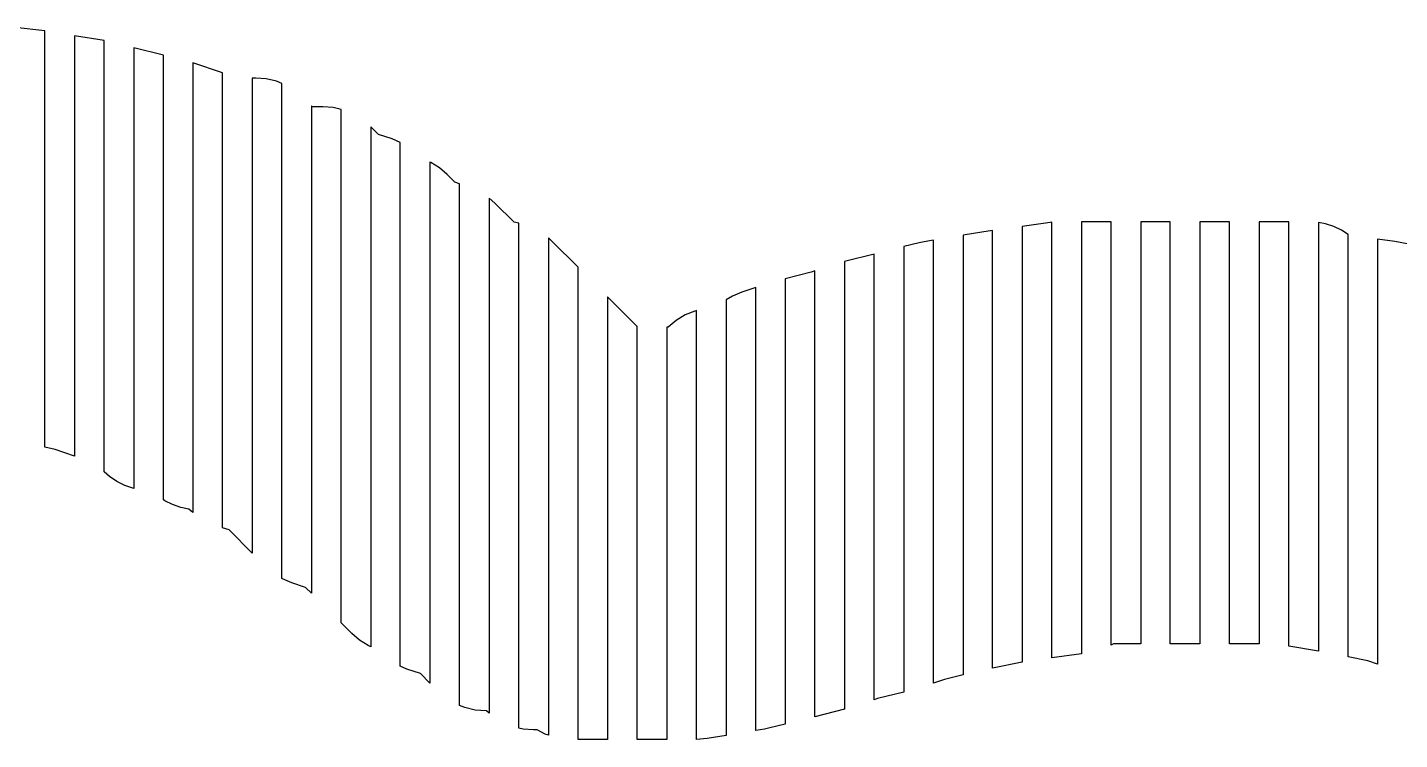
# Model space of a CAD drawing. Header units: metres. Extents: x -6 to 1890, y -8 to 898.
# Drawn here: x 919.2 to 1104.5, y 577.7 to 673.9 of the extents above; entities that cross this region are included whole.
import ezdxf

# ---------------------------------------------------------------- set-up
doc = ezdxf.new("R2010")
doc.units = ezdxf.units.M
doc.layers.add('PASSADAS_COMPLETAS', color=1, linetype='CONTINUOUS')
doc.layers.add('PECAS_2D', color=3, linetype='CONTINUOUS')

msp = doc.modelspace()

# ---------------------------------------------------------------- linework, layer by layer
at = {"layer": 'PASSADAS_COMPLETAS'}
msp.add_lwpolyline([(1105.578, 644.646), (1103.882, 644.971), (1101.578, 645.301), (1101.578, 641.389), (1101.578, 640.085), (1101.578, 638.781), (1101.578, 637.477), (1101.578, 636.174), (1101.578, 634.87), (1101.578, 633.566), (1101.578, 632.262), (1101.578, 630.958), (1101.578, 629.654), (1101.578, 598.362), (1101.578, 597.058), (1101.578, 595.754), (1101.578, 594.451), (1101.578, 593.147), (1101.578, 591.843), (1101.578, 587.931), (1100.255, 588.372), (1097.578, 588.908), (1097.578, 592.795), (1097.578, 594.091), (1097.578, 595.386), (1097.578, 596.682), (1097.578, 597.978), (1097.578, 629.076), (1097.578, 630.371), (1097.578, 631.667), (1097.578, 632.963), (1097.578, 634.259), (1097.578, 635.554), (1097.578, 636.85), (1097.578, 638.146), (1097.578, 640.737), (1097.578, 642.033), (1097.578, 645.92), (1096.708, 646.484), (1095.657, 646.988), (1094.547, 647.355), (1093.578, 647.542), (1093.578, 642.398), (1093.578, 641.112), (1093.578, 639.826), (1093.578, 638.54), (1093.578, 637.255), (1093.578, 635.969), (1093.578, 634.683), (1093.578, 633.397), (1093.578, 632.111), (1093.578, 630.825), (1093.578, 599.964), (1093.578, 598.678), (1093.578, 597.393), (1093.578, 596.107), (1093.578, 594.821), (1093.578, 593.535), (1093.578, 589.677), (1089.578, 590.344), (1089.578, 592.949), (1089.578, 594.251), (1089.578, 595.553), (1089.578, 596.856), (1089.578, 598.158), (1089.578, 599.461), (1089.578, 630.717), (1089.578, 632.02), (1089.578, 633.322), (1089.578, 634.624), (1089.578, 635.927), (1089.578, 637.229), (1089.578, 638.531), (1089.578, 639.834), (1089.578, 642.439), (1089.578, 643.741), (1089.578, 647.648), (1085.578, 647.648), (1085.578, 643.763), (1085.578, 642.468), (1085.578, 639.878), (1085.578, 638.583), (1085.578, 637.288), (1085.578, 635.993), (1085.578, 634.698), (1085.578, 633.404), (1085.578, 632.109), (1085.578, 630.814), (1085.578, 601.029), (1085.578, 599.734), (1085.578, 598.44), (1085.578, 597.145), (1085.578, 595.85), (1085.578, 594.555), (1085.578, 590.67), (1081.578, 590.67), (1081.578, 594.555), (1081.578, 595.85), (1081.578, 597.145), (1081.578, 598.44), (1081.578, 599.734), (1081.578, 601.029), (1081.578, 630.814), (1081.578, 632.109), (1081.578, 633.404), (1081.578, 634.698), (1081.578, 635.993), (1081.578, 637.288), (1081.578, 638.583), (1081.578, 639.878), (1081.578, 642.468), (1081.578, 643.763), (1081.578, 647.648), (1077.578, 647.648), (1077.578, 643.763), (1077.578, 642.468), (1077.578, 639.878), (1077.578, 638.583), (1077.578, 637.288), (1077.578, 635.993), (1077.578, 634.698), (1077.578, 633.404), (1077.578, 632.109), (1077.578, 630.814), (1077.578, 601.029), (1077.578, 599.734), (1077.578, 598.44), (1077.578, 597.145), (1077.578, 595.85), (1077.578, 594.555), (1077.578, 590.67), (1073.578, 590.67), (1073.578, 594.555), (1073.578, 595.85), (1073.578, 597.145), (1073.578, 598.44), (1073.578, 599.734), (1073.578, 601.029), (1073.578, 630.814), (1073.578, 632.109), (1073.578, 633.404), (1073.578, 634.698), (1073.578, 635.993), (1073.578, 637.288), (1073.578, 638.583), (1073.578, 639.878), (1073.578, 642.468), (1073.578, 643.763), (1073.578, 647.648), (1069.578, 647.648), (1069.578, 643.763), (1069.578, 642.468), (1069.578, 639.878), (1069.578, 638.583), (1069.578, 637.288), (1069.578, 635.993), (1069.578, 634.698), (1069.578, 633.404), (1069.578, 632.109), (1069.578, 630.814), (1069.578, 601.029), (1069.578, 599.734), (1069.578, 598.44), (1069.578, 597.145), (1069.578, 595.85), (1069.578, 594.555), (1069.578, 590.67), (1065.906, 590.67), (1065.578, 590.501), (1065.578, 594.398), (1065.578, 595.697), (1065.578, 596.995), (1065.578, 598.294), (1065.578, 599.593), (1065.578, 600.892), (1065.578, 632.063), (1065.578, 633.361), (1065.578, 634.66), (1065.578, 635.959), (1065.578, 637.258), (1065.578, 638.557), (1065.578, 639.855), (1065.578, 642.453), (1065.578, 643.752), (1065.578, 647.648), (1061.578, 647.648), (1061.578, 642.465), (1061.578, 641.169), (1061.578, 638.577), (1061.578, 637.281), (1061.578, 635.985), (1061.578, 634.689), (1061.578, 633.394), (1061.578, 632.098), (1061.578, 630.802), (1061.578, 599.701), (1061.578, 598.405), (1061.578, 597.109), (1061.578, 595.814), (1061.578, 594.518), (1061.578, 593.222), (1061.578, 589.334), (1057.578, 588.763), (1057.578, 593.99), (1057.578, 595.297), (1057.578, 596.604), (1057.578, 597.911), (1057.578, 599.218), (1057.578, 630.583), (1057.578, 631.89), (1057.578, 633.197), (1057.578, 634.503), (1057.578, 635.81), (1057.578, 637.117), (1057.578, 638.424), (1057.578, 641.038), (1057.578, 642.345), (1057.578, 647.572), (1057.359, 647.557), (1053.578, 647.016), (1053.578, 641.787), (1053.578, 640.479), (1053.578, 637.865), (1053.578, 636.557), (1053.578, 635.25), (1053.578, 633.942), (1053.578, 632.635), (1053.578, 631.328), (1053.578, 630.02), (1053.578, 599.95), (1053.578, 598.642), (1053.578, 597.335), (1053.578, 596.028), (1053.578, 594.72), (1053.578, 593.413), (1053.578, 592.105), (1053.578, 588.183), (1049.578, 587.383), (1049.578, 592.519), (1049.578, 593.803), (1049.578, 595.087), (1049.578, 596.371), (1049.578, 597.655), (1049.578, 629.754), (1049.578, 631.038), (1049.578, 632.322), (1049.578, 633.605), (1049.578, 634.889), (1049.578, 636.173), (1049.578, 637.457), (1049.578, 640.025), (1049.578, 641.309), (1049.578, 646.445), (1048.102, 646.232), (1045.578, 645.811), (1045.578, 640.651), (1045.578, 639.362), (1045.578, 636.782), (1045.578, 635.492), (1045.578, 634.202), (1045.578, 632.912), (1045.578, 631.622), (1045.578, 630.332), (1045.578, 629.042), (1045.578, 627.753), (1045.578, 596.795), (1045.578, 595.505), (1045.578, 594.216), (1045.578, 592.926), (1045.578, 591.636), (1045.578, 590.346), (1045.578, 586.476), (1043.096, 585.856), (1041.578, 585.35), (1041.578, 589.249), (1041.578, 590.549), (1041.578, 591.849), (1041.578, 593.149), (1041.578, 594.449), (1041.578, 595.749), (1041.578, 626.946), (1041.578, 628.246), (1041.578, 629.546), (1041.578, 630.846), (1041.578, 632.145), (1041.578, 633.445), (1041.578, 634.745), (1041.578, 636.045), (1041.578, 638.645), (1041.578, 639.945), (1041.578, 645.144), (1040.346, 644.939), (1039.635, 644.791), (1037.578, 644.277), (1037.578, 639.049), (1037.578, 637.742), (1037.578, 635.128), (1037.578, 633.82), (1037.578, 632.513), (1037.578, 631.206), (1037.578, 629.899), (1037.578, 628.592), (1037.578, 627.285), (1037.578, 594.609), (1037.578, 593.302), (1037.578, 591.995), (1037.578, 590.688), (1037.578, 589.381), (1037.578, 588.074), (1037.578, 584.153), (1034.048, 583.271), (1033.578, 583.114), (1033.578, 587.038), (1033.578, 588.346), (1033.578, 589.653), (1033.578, 590.961), (1033.578, 592.269), (1033.578, 593.577), (1033.578, 594.885), (1033.578, 626.274), (1033.578, 627.582), (1033.578, 628.89), (1033.578, 630.198), (1033.578, 631.506), (1033.578, 632.814), (1033.578, 634.122), (1033.578, 636.737), (1033.578, 638.045), (1033.578, 643.277), (1029.578, 642.277), (1029.578, 637.132), (1029.578, 635.846), (1029.578, 633.274), (1029.578, 631.988), (1029.578, 630.702), (1029.578, 629.416), (1029.578, 628.13), (1029.578, 626.844), (1029.578, 625.557), (1029.578, 624.271), (1029.578, 593.405), (1029.578, 592.119), (1029.578, 590.833), (1029.578, 589.547), (1029.578, 588.26), (1029.578, 586.974), (1029.578, 585.688), (1029.578, 581.83), (1025.578, 580.83), (1025.578, 586.062), (1025.578, 587.37), (1025.578, 588.678), (1025.578, 589.986), (1025.578, 591.294), (1025.578, 592.601), (1025.578, 622.684), (1025.578, 623.992), (1025.578, 625.3), (1025.578, 626.608), (1025.578, 627.916), (1025.578, 629.224), (1025.578, 630.532), (1025.578, 631.84), (1025.578, 634.456), (1025.578, 635.764), (1025.578, 640.995), (1025.078, 640.829), (1021.578, 639.954), (1021.578, 634.725), (1021.578, 633.418), (1021.578, 630.804), (1021.578, 629.497), (1021.578, 628.19), (1021.578, 626.883), (1021.578, 625.576), (1021.578, 624.269), (1021.578, 622.962), (1021.578, 621.655), (1021.578, 590.286), (1021.578, 588.979), (1021.578, 587.672), (1021.578, 586.365), (1021.578, 585.058), (1021.578, 579.83), (1019.49, 579.308), (1018.779, 579.16), (1017.578, 578.96), (1017.578, 582.86), (1017.578, 584.16), (1017.578, 585.46), (1017.578, 586.76), (1017.578, 588.06), (1017.578, 589.36), (1017.578, 620.56), (1017.578, 621.86), (1017.578, 623.16), (1017.578, 624.46), (1017.578, 625.76), (1017.578, 627.06), (1017.578, 628.36), (1017.578, 629.66), (1017.578, 632.26), (1017.578, 633.56), (1017.578, 638.76), (1015.698, 638.133), (1014.439, 637.605), (1013.578, 637.081), (1013.578, 631.855), (1013.578, 630.549), (1013.578, 627.936), (1013.578, 626.63), (1013.578, 625.323), (1013.578, 624.017), (1013.578, 622.71), (1013.578, 621.404), (1013.578, 620.098), (1013.578, 618.791), (1013.578, 588.744), (1013.578, 587.438), (1013.578, 586.132), (1013.578, 584.825), (1013.578, 583.519), (1013.578, 578.293), (1011.023, 577.867), (1009.578, 577.748), (1009.578, 581.607), (1009.578, 582.894), (1009.578, 584.18), (1009.578, 585.467), (1009.578, 586.753), (1009.578, 588.04), (1009.578, 617.628), (1009.578, 618.915), (1009.578, 620.201), (1009.578, 621.488), (1009.578, 622.774), (1009.578, 624.061), (1009.578, 625.347), (1009.578, 626.634), (1009.578, 629.206), (1009.578, 630.493), (1009.578, 635.639), (1009.352, 635.586), (1008.035, 635.05), (1006.824, 634.32), (1005.759, 633.429), (1005.578, 633.425), (1005.578, 628.245), (1005.578, 626.95), (1005.578, 624.36), (1005.578, 623.066), (1005.578, 621.771), (1005.578, 620.476), (1005.578, 619.181), (1005.578, 617.886), (1005.578, 616.591), (1005.578, 588.103), (1005.578, 586.808), (1005.578, 585.513), (1005.578, 584.218), (1005.578, 582.923), (1005.578, 581.628), (1005.578, 577.744), (1001.578, 577.744), (1001.578, 581.635), (1001.578, 582.932), (1001.578, 584.229), (1001.578, 585.526), (1001.578, 586.823), (1001.578, 588.12), (1001.578, 616.654), (1001.578, 619.247), (1001.578, 620.544), (1001.578, 621.841), (1001.578, 623.138), (1001.578, 624.435), (1001.578, 627.029), (1001.578, 628.326), (1001.578, 633.514), (997.578, 637.514), (997.578, 631.018), (997.578, 629.718), (997.578, 627.12), (997.578, 625.82), (997.578, 624.521), (997.578, 623.221), (997.578, 621.922), (997.578, 620.623), (997.578, 619.323), (997.578, 588.139), (997.578, 586.839), (997.578, 585.54), (997.578, 584.24), (997.578, 582.941), (997.578, 581.642), (997.578, 577.744), (993.578, 577.744), (993.578, 581.648), (993.578, 582.949), (993.578, 584.251), (993.578, 585.552), (993.578, 586.854), (993.578, 588.155), (993.578, 589.457), (993.578, 623.294), (993.578, 624.596), (993.578, 625.897), (993.578, 627.199), (993.578, 628.5), (993.578, 629.801), (993.578, 631.103), (993.578, 633.706), (993.578, 635.007), (993.578, 641.514), (990.11, 644.983), (989.578, 645.45), (989.578, 638.996), (989.578, 637.705), (989.578, 635.124), (989.578, 633.833), (989.578, 632.542), (989.578, 631.251), (989.578, 629.96), (989.578, 628.669), (989.578, 627.378), (989.578, 589.943), (989.578, 588.652), (989.578, 587.362), (989.578, 586.071), (989.578, 584.78), (989.578, 583.489), (989.578, 578.326), (989.136, 578.481), (988.048, 579.036), (987.553, 579.036), (986.169, 579.142), (985.578, 579.281), (985.578, 584.424), (985.578, 585.71), (985.578, 586.996), (985.578, 588.281), (985.578, 589.567), (985.578, 590.853), (985.578, 592.139), (985.578, 629.427), (985.578, 630.713), (985.578, 631.998), (985.578, 633.284), (985.578, 634.57), (985.578, 635.856), (985.578, 637.142), (985.578, 638.427), (985.578, 640.999), (985.578, 642.285), (985.578, 647.428), (984.939, 647.568), (982.354, 650.153), (981.578, 650.818), (981.578, 645.669), (981.578, 644.381), (981.578, 641.807), (981.578, 640.52), (981.578, 639.232), (981.578, 637.945), (981.578, 636.658), (981.578, 634.083), (981.578, 592.89), (981.578, 591.603), (981.578, 590.316), (981.578, 589.028), (981.578, 587.741), (981.578, 586.454), (981.578, 585.167), (981.578, 581.305), (981.199, 581.621), (979.684, 581.731), (978.286, 582.064), (977.578, 582.357), (977.578, 588.876), (977.578, 590.18), (977.578, 591.483), (977.578, 592.787), (977.578, 594.091), (977.578, 595.395), (977.578, 635.81), (977.578, 638.417), (977.578, 639.721), (977.578, 641.024), (977.578, 642.328), (977.578, 643.632), (977.578, 646.239), (977.578, 647.543), (977.578, 648.847), (977.578, 652.758), (976.957, 652.965), (975.891, 654.031), (974.854, 654.922), (973.689, 655.652), (973.578, 655.7), (973.578, 650.49), (973.578, 649.188), (973.578, 646.582), (973.578, 645.28), (973.578, 643.977), (973.578, 642.675), (973.578, 641.372), (973.578, 640.07), (973.578, 638.767), (973.578, 598.389), (973.578, 597.087), (973.578, 595.784), (973.578, 594.482), (973.578, 593.179), (973.578, 591.877), (973.578, 590.574), (973.578, 585.364), (972.296, 586.646), (970.456, 587.259), (969.578, 587.629), (969.578, 592.772), (969.578, 594.058), (969.578, 595.343), (969.578, 596.629), (969.578, 597.915), (969.578, 599.2), (969.578, 600.486), (969.578, 641.628), (969.578, 642.914), (969.578, 644.199), (969.578, 645.485), (969.578, 646.771), (969.578, 648.056), (969.578, 649.342), (969.578, 651.913), (969.578, 653.199), (969.578, 658.342), (968.456, 658.815), (966.616, 659.428), (965.578, 660.466), (965.578, 655.266), (965.578, 653.966), (965.578, 651.366), (965.578, 650.066), (965.578, 648.766), (965.578, 647.466), (965.578, 646.167), (965.578, 644.867), (965.578, 643.567), (965.578, 603.268), (965.578, 600.668), (965.578, 599.368), (965.578, 598.068), (965.578, 596.768), (965.578, 595.468), (965.578, 590.268), (965.224, 590.421), (964.058, 591.151), (963.022, 592.042), (961.578, 593.486), (961.578, 598.62), (961.578, 599.904), (961.578, 601.187), (961.578, 602.471), (961.578, 603.755), (961.578, 605.038), (961.578, 606.322), (961.578, 607.605), (961.578, 644.828), (961.578, 646.112), (961.578, 647.395), (961.578, 648.679), (961.578, 649.963), (961.578, 651.246), (961.578, 652.53), (961.578, 655.097), (961.578, 656.38), (961.578, 657.664), (961.578, 662.798), (960.521, 663.05), (959.115, 663.159), (957.714, 663.159), (957.578, 663.296), (957.578, 659.425), (957.578, 658.134), (957.578, 655.553), (957.578, 654.263), (957.578, 652.973), (957.578, 651.682), (957.578, 650.392), (957.578, 649.102), (957.578, 611.68), (957.578, 609.1), (957.578, 607.809), (957.578, 606.519), (957.578, 605.228), (957.578, 603.938), (957.578, 602.648), (957.578, 597.486), (956.785, 598.279), (954.945, 598.892), (953.653, 599.437), (953.578, 599.483), (953.578, 605.908), (953.578, 607.193), (953.578, 608.478), (953.578, 609.763), (953.578, 611.048), (953.578, 612.333), (953.578, 649.597), (953.578, 650.882), (953.578, 652.167), (953.578, 653.452), (953.578, 654.737), (953.578, 656.022), (953.578, 658.592), (953.578, 659.877), (953.578, 661.162), (953.578, 666.302), (952.871, 666.595), (951.473, 666.928), (950.067, 667.037), (949.578, 667.037), (949.578, 663.189), (949.578, 661.906), (949.578, 659.341), (949.578, 658.058), (949.578, 656.775), (949.578, 655.493), (949.578, 654.21), (949.578, 652.927), (949.578, 651.644), (949.578, 617.011), (949.578, 614.445), (949.578, 613.163), (949.578, 611.88), (949.578, 610.597), (949.578, 609.315), (949.578, 608.032), (949.578, 602.901), (946.444, 606.035), (945.578, 606.323), (945.578, 611.55), (945.578, 612.856), (945.578, 614.163), (945.578, 615.47), (945.578, 616.776), (945.578, 618.083), (945.578, 619.389), (945.578, 653.361), (945.578, 654.667), (945.578, 655.974), (945.578, 657.281), (945.578, 658.587), (945.578, 661.2), (945.578, 662.507), (945.578, 663.813), (945.578, 667.733), (941.578, 669.067), (941.578, 665.194), (941.578, 663.903), (941.578, 661.321), (941.578, 660.03), (941.578, 658.739), (941.578, 657.448), (941.578, 656.157), (941.578, 654.866), (941.578, 653.575), (941.578, 620.01), (941.578, 618.719), (941.578, 617.428), (941.578, 616.138), (941.578, 614.847), (941.578, 613.556), (941.578, 608.392), (941.038, 608.856), (939.92, 609.086), (938.827, 609.46), (937.787, 609.971), (937.578, 610.109), (937.578, 615.327), (937.578, 616.631), (937.578, 617.936), (937.578, 619.24), (937.578, 620.545), (937.578, 621.849), (937.578, 654.462), (937.578, 657.071), (937.578, 658.376), (937.578, 659.68), (937.578, 660.985), (937.578, 663.594), (937.578, 664.898), (937.578, 666.203), (937.578, 670.116), (933.578, 671.116), (933.578, 667.238), (933.578, 665.945), (933.578, 663.359), (933.578, 662.066), (933.578, 660.773), (933.578, 659.48), (933.578, 658.188), (933.578, 656.895), (933.578, 655.602), (933.578, 624.573), (933.578, 623.28), (933.578, 621.987), (933.578, 620.694), (933.578, 619.401), (933.578, 618.108), (933.578, 616.815), (933.578, 611.644), (932.366, 612.044), (931.286, 612.578), (930.295, 613.242), (929.578, 613.873), (929.578, 617.753), (929.578, 619.047), (929.578, 620.341), (929.578, 621.634), (929.578, 622.928), (929.578, 624.222), (929.578, 625.515), (929.578, 656.562), (929.578, 657.856), (929.578, 659.149), (929.578, 660.443), (929.578, 661.737), (929.578, 663.03), (929.578, 665.617), (929.578, 666.911), (929.578, 668.205), (929.578, 672.086), (925.578, 672.752), (925.578, 668.883), (925.578, 667.594), (925.578, 663.725), (925.578, 662.435), (925.578, 661.145), (925.578, 659.855), (925.578, 658.566), (925.578, 657.276), (925.578, 626.324), (925.578, 625.034), (925.578, 623.744), (925.578, 622.455), (925.578, 621.165), (925.578, 619.875), (925.578, 616.006), (922.961, 616.878), (921.578, 617.224), (921.578, 621.144), (921.578, 622.451), (921.578, 623.758), (921.578, 625.064), (921.578, 626.371), (921.578, 657.732), (921.578, 659.038), (921.578, 660.345), (921.578, 661.652), (921.578, 662.958), (921.578, 664.265), (921.578, 666.878), (921.578, 668.185), (921.578, 669.492), (921.578, 673.412), (917.578, 673.863)], dxfattribs=at)
at = {"layer": 'PECAS_2D'}
msp.add_lwpolyline([(1105.578, 644.646), (1103.882, 644.971), (1101.578, 645.301), (1101.578, 641.389), (1101.578, 640.085), (1101.578, 638.781), (1101.578, 637.477), (1101.578, 636.174), (1101.578, 634.87), (1101.578, 633.566), (1101.578, 632.262), (1101.578, 630.958), (1101.578, 629.654), (1101.578, 598.362), (1101.578, 597.058), (1101.578, 595.754), (1101.578, 594.451), (1101.578, 593.147), (1101.578, 591.843), (1101.578, 587.931), (1100.255, 588.372), (1097.578, 588.908), (1097.578, 592.795), (1097.578, 594.091), (1097.578, 595.386), (1097.578, 596.682), (1097.578, 597.978), (1097.578, 629.076), (1097.578, 630.371), (1097.578, 631.667), (1097.578, 632.963), (1097.578, 634.259), (1097.578, 635.554), (1097.578, 636.85), (1097.578, 638.146), (1097.578, 640.737), (1097.578, 642.033), (1097.578, 645.92), (1096.708, 646.484), (1095.657, 646.988), (1094.547, 647.355), (1093.578, 647.542), (1093.578, 642.398), (1093.578, 641.112), (1093.578, 639.826), (1093.578, 638.54), (1093.578, 637.255), (1093.578, 635.969), (1093.578, 634.683), (1093.578, 633.397), (1093.578, 632.111), (1093.578, 630.825), (1093.578, 599.964), (1093.578, 598.678), (1093.578, 597.393), (1093.578, 596.107), (1093.578, 594.821), (1093.578, 593.535), (1093.578, 589.677), (1089.578, 590.344), (1089.578, 592.949), (1089.578, 594.251), (1089.578, 595.553), (1089.578, 596.856), (1089.578, 598.158), (1089.578, 599.461), (1089.578, 630.717), (1089.578, 632.02), (1089.578, 633.322), (1089.578, 634.624), (1089.578, 635.927), (1089.578, 637.229), (1089.578, 638.531), (1089.578, 639.834), (1089.578, 642.439), (1089.578, 643.741), (1089.578, 647.648), (1085.578, 647.648), (1085.578, 643.763), (1085.578, 642.468), (1085.578, 639.878), (1085.578, 638.583), (1085.578, 637.288), (1085.578, 635.993), (1085.578, 634.698), (1085.578, 633.404), (1085.578, 632.109), (1085.578, 630.814), (1085.578, 601.029), (1085.578, 599.734), (1085.578, 598.44), (1085.578, 597.145), (1085.578, 595.85), (1085.578, 594.555), (1085.578, 590.67), (1081.578, 590.67), (1081.578, 594.555), (1081.578, 595.85), (1081.578, 597.145), (1081.578, 598.44), (1081.578, 599.734), (1081.578, 601.029), (1081.578, 630.814), (1081.578, 632.109), (1081.578, 633.404), (1081.578, 634.698), (1081.578, 635.993), (1081.578, 637.288), (1081.578, 638.583), (1081.578, 639.878), (1081.578, 642.468), (1081.578, 643.763), (1081.578, 647.648), (1077.578, 647.648), (1077.578, 643.763), (1077.578, 642.468), (1077.578, 639.878), (1077.578, 638.583), (1077.578, 637.288), (1077.578, 635.993), (1077.578, 634.698), (1077.578, 633.404), (1077.578, 632.109), (1077.578, 630.814), (1077.578, 601.029), (1077.578, 599.734), (1077.578, 598.44), (1077.578, 597.145), (1077.578, 595.85), (1077.578, 594.555), (1077.578, 590.67), (1073.578, 590.67), (1073.578, 594.555), (1073.578, 595.85), (1073.578, 597.145), (1073.578, 598.44), (1073.578, 599.734), (1073.578, 601.029), (1073.578, 630.814), (1073.578, 632.109), (1073.578, 633.404), (1073.578, 634.698), (1073.578, 635.993), (1073.578, 637.288), (1073.578, 638.583), (1073.578, 639.878), (1073.578, 642.468), (1073.578, 643.763), (1073.578, 647.648), (1069.578, 647.648), (1069.578, 643.763), (1069.578, 642.468), (1069.578, 639.878), (1069.578, 638.583), (1069.578, 637.288), (1069.578, 635.993), (1069.578, 634.698), (1069.578, 633.404), (1069.578, 632.109), (1069.578, 630.814), (1069.578, 601.029), (1069.578, 599.734), (1069.578, 598.44), (1069.578, 597.145), (1069.578, 595.85), (1069.578, 594.555), (1069.578, 590.67), (1065.906, 590.67), (1065.578, 590.501), (1065.578, 594.398), (1065.578, 595.697), (1065.578, 596.995), (1065.578, 598.294), (1065.578, 599.593), (1065.578, 600.892), (1065.578, 632.063), (1065.578, 633.361), (1065.578, 634.66), (1065.578, 635.959), (1065.578, 637.258), (1065.578, 638.557), (1065.578, 639.855), (1065.578, 642.453), (1065.578, 643.752), (1065.578, 647.648), (1061.578, 647.648), (1061.578, 642.465), (1061.578, 641.169), (1061.578, 638.577), (1061.578, 637.281), (1061.578, 635.985), (1061.578, 634.689), (1061.578, 633.394), (1061.578, 632.098), (1061.578, 630.802), (1061.578, 599.701), (1061.578, 598.405), (1061.578, 597.109), (1061.578, 595.814), (1061.578, 594.518), (1061.578, 593.222), (1061.578, 589.334), (1057.578, 588.763), (1057.578, 593.99), (1057.578, 595.297), (1057.578, 596.604), (1057.578, 597.911), (1057.578, 599.218), (1057.578, 630.583), (1057.578, 631.89), (1057.578, 633.197), (1057.578, 634.503), (1057.578, 635.81), (1057.578, 637.117), (1057.578, 638.424), (1057.578, 641.038), (1057.578, 642.345), (1057.578, 647.572), (1057.359, 647.557), (1053.578, 647.016), (1053.578, 641.787), (1053.578, 640.479), (1053.578, 637.865), (1053.578, 636.557), (1053.578, 635.25), (1053.578, 633.942), (1053.578, 632.635), (1053.578, 631.328), (1053.578, 630.02), (1053.578, 599.95), (1053.578, 598.642), (1053.578, 597.335), (1053.578, 596.028), (1053.578, 594.72), (1053.578, 593.413), (1053.578, 592.105), (1053.578, 588.183), (1049.578, 587.383), (1049.578, 592.519), (1049.578, 593.803), (1049.578, 595.087), (1049.578, 596.371), (1049.578, 597.655), (1049.578, 629.754), (1049.578, 631.038), (1049.578, 632.322), (1049.578, 633.605), (1049.578, 634.889), (1049.578, 636.173), (1049.578, 637.457), (1049.578, 640.025), (1049.578, 641.309), (1049.578, 646.445), (1048.102, 646.232), (1045.578, 645.811), (1045.578, 640.651), (1045.578, 639.362), (1045.578, 636.782), (1045.578, 635.492), (1045.578, 634.202), (1045.578, 632.912), (1045.578, 631.622), (1045.578, 630.332), (1045.578, 629.042), (1045.578, 627.753), (1045.578, 596.795), (1045.578, 595.505), (1045.578, 594.216), (1045.578, 592.926), (1045.578, 591.636), (1045.578, 590.346), (1045.578, 586.476), (1043.096, 585.856), (1041.578, 585.35), (1041.578, 589.249), (1041.578, 590.549), (1041.578, 591.849), (1041.578, 593.149), (1041.578, 594.449), (1041.578, 595.749), (1041.578, 626.946), (1041.578, 628.246), (1041.578, 629.546), (1041.578, 630.846), (1041.578, 632.145), (1041.578, 633.445), (1041.578, 634.745), (1041.578, 636.045), (1041.578, 638.645), (1041.578, 639.945), (1041.578, 645.144), (1040.346, 644.939), (1039.635, 644.791), (1037.578, 644.277), (1037.578, 639.049), (1037.578, 637.742), (1037.578, 635.128), (1037.578, 633.82), (1037.578, 632.513), (1037.578, 631.206), (1037.578, 629.899), (1037.578, 628.592), (1037.578, 627.285), (1037.578, 594.609), (1037.578, 593.302), (1037.578, 591.995), (1037.578, 590.688), (1037.578, 589.381), (1037.578, 588.074), (1037.578, 584.153), (1034.048, 583.271), (1033.578, 583.114), (1033.578, 587.038), (1033.578, 588.346), (1033.578, 589.653), (1033.578, 590.961), (1033.578, 592.269), (1033.578, 593.577), (1033.578, 594.885), (1033.578, 626.274), (1033.578, 627.582), (1033.578, 628.89), (1033.578, 630.198), (1033.578, 631.506), (1033.578, 632.814), (1033.578, 634.122), (1033.578, 636.737), (1033.578, 638.045), (1033.578, 643.277), (1029.578, 642.277), (1029.578, 637.132), (1029.578, 635.846), (1029.578, 633.274), (1029.578, 631.988), (1029.578, 630.702), (1029.578, 629.416), (1029.578, 628.13), (1029.578, 626.844), (1029.578, 625.557), (1029.578, 624.271), (1029.578, 593.405), (1029.578, 592.119), (1029.578, 590.833), (1029.578, 589.547), (1029.578, 588.26), (1029.578, 586.974), (1029.578, 585.688), (1029.578, 581.83), (1025.578, 580.83), (1025.578, 586.062), (1025.578, 587.37), (1025.578, 588.678), (1025.578, 589.986), (1025.578, 591.294), (1025.578, 592.601), (1025.578, 622.684), (1025.578, 623.992), (1025.578, 625.3), (1025.578, 626.608), (1025.578, 627.916), (1025.578, 629.224), (1025.578, 630.532), (1025.578, 631.84), (1025.578, 634.456), (1025.578, 635.764), (1025.578, 640.995), (1025.078, 640.829), (1021.578, 639.954), (1021.578, 634.725), (1021.578, 633.418), (1021.578, 630.804), (1021.578, 629.497), (1021.578, 628.19), (1021.578, 626.883), (1021.578, 625.576), (1021.578, 624.269), (1021.578, 622.962), (1021.578, 621.655), (1021.578, 590.286), (1021.578, 588.979), (1021.578, 587.672), (1021.578, 586.365), (1021.578, 585.058), (1021.578, 579.83), (1019.49, 579.308), (1018.779, 579.16), (1017.578, 578.96), (1017.578, 582.86), (1017.578, 584.16), (1017.578, 585.46), (1017.578, 586.76), (1017.578, 588.06), (1017.578, 589.36), (1017.578, 620.56), (1017.578, 621.86), (1017.578, 623.16), (1017.578, 624.46), (1017.578, 625.76), (1017.578, 627.06), (1017.578, 628.36), (1017.578, 629.66), (1017.578, 632.26), (1017.578, 633.56), (1017.578, 638.76), (1015.698, 638.133), (1014.439, 637.605), (1013.578, 637.081), (1013.578, 631.855), (1013.578, 630.549), (1013.578, 627.936), (1013.578, 626.63), (1013.578, 625.323), (1013.578, 624.017), (1013.578, 622.71), (1013.578, 621.404), (1013.578, 620.098), (1013.578, 618.791), (1013.578, 588.744), (1013.578, 587.438), (1013.578, 586.132), (1013.578, 584.825), (1013.578, 583.519), (1013.578, 578.293), (1011.023, 577.867), (1009.578, 577.748), (1009.578, 581.607), (1009.578, 582.894), (1009.578, 584.18), (1009.578, 585.467), (1009.578, 586.753), (1009.578, 588.04), (1009.578, 617.628), (1009.578, 618.915), (1009.578, 620.201), (1009.578, 621.488), (1009.578, 622.774), (1009.578, 624.061), (1009.578, 625.347), (1009.578, 626.634), (1009.578, 629.206), (1009.578, 630.493), (1009.578, 635.639), (1009.352, 635.586), (1008.035, 635.05), (1006.824, 634.32), (1005.759, 633.429), (1005.578, 633.425), (1005.578, 628.245), (1005.578, 626.95), (1005.578, 624.36), (1005.578, 623.066), (1005.578, 621.771), (1005.578, 620.476), (1005.578, 619.181), (1005.578, 617.886), (1005.578, 616.591), (1005.578, 588.103), (1005.578, 586.808), (1005.578, 585.513), (1005.578, 584.218), (1005.578, 582.923), (1005.578, 581.628), (1005.578, 577.744), (1001.578, 577.744), (1001.578, 581.635), (1001.578, 582.932), (1001.578, 584.229), (1001.578, 585.526), (1001.578, 586.823), (1001.578, 588.12), (1001.578, 616.654), (1001.578, 619.247), (1001.578, 620.544), (1001.578, 621.841), (1001.578, 623.138), (1001.578, 624.435), (1001.578, 627.029), (1001.578, 628.326), (1001.578, 633.514), (997.578, 637.514), (997.578, 631.018), (997.578, 629.718), (997.578, 627.12), (997.578, 625.82), (997.578, 624.521), (997.578, 623.221), (997.578, 621.922), (997.578, 620.623), (997.578, 619.323), (997.578, 588.139), (997.578, 586.839), (997.578, 585.54), (997.578, 584.24), (997.578, 582.941), (997.578, 581.642), (997.578, 577.744), (993.578, 577.744), (993.578, 581.648), (993.578, 582.949), (993.578, 584.251), (993.578, 585.552), (993.578, 586.854), (993.578, 588.155), (993.578, 589.457), (993.578, 623.294), (993.578, 624.596), (993.578, 625.897), (993.578, 627.199), (993.578, 628.5), (993.578, 629.801), (993.578, 631.103), (993.578, 633.706), (993.578, 635.007), (993.578, 641.514), (990.11, 644.983), (989.578, 645.45), (989.578, 638.996), (989.578, 637.705), (989.578, 635.124), (989.578, 633.833), (989.578, 632.542), (989.578, 631.251), (989.578, 629.96), (989.578, 628.669), (989.578, 627.378), (989.578, 589.943), (989.578, 588.652), (989.578, 587.362), (989.578, 586.071), (989.578, 584.78), (989.578, 583.489), (989.578, 578.326), (989.136, 578.481), (988.048, 579.036), (987.553, 579.036), (986.169, 579.142), (985.578, 579.281), (985.578, 584.424), (985.578, 585.71), (985.578, 586.996), (985.578, 588.281), (985.578, 589.567), (985.578, 590.853), (985.578, 592.139), (985.578, 629.427), (985.578, 630.713), (985.578, 631.998), (985.578, 633.284), (985.578, 634.57), (985.578, 635.856), (985.578, 637.142), (985.578, 638.427), (985.578, 640.999), (985.578, 642.285), (985.578, 647.428), (984.939, 647.568), (982.354, 650.153), (981.578, 650.818), (981.578, 645.669), (981.578, 644.381), (981.578, 641.807), (981.578, 640.52), (981.578, 639.232), (981.578, 637.945), (981.578, 636.658), (981.578, 634.083), (981.578, 592.89), (981.578, 591.603), (981.578, 590.316), (981.578, 589.028), (981.578, 587.741), (981.578, 586.454), (981.578, 585.167), (981.578, 581.305), (981.199, 581.621), (979.684, 581.731), (978.286, 582.064), (977.578, 582.357), (977.578, 588.876), (977.578, 590.18), (977.578, 591.483), (977.578, 592.787), (977.578, 594.091), (977.578, 595.395), (977.578, 635.81), (977.578, 638.417), (977.578, 639.721), (977.578, 641.024), (977.578, 642.328), (977.578, 643.632), (977.578, 646.239), (977.578, 647.543), (977.578, 648.847), (977.578, 652.758), (976.957, 652.965), (975.891, 654.031), (974.854, 654.922), (973.689, 655.652), (973.578, 655.7), (973.578, 650.49), (973.578, 649.188), (973.578, 646.582), (973.578, 645.28), (973.578, 643.977), (973.578, 642.675), (973.578, 641.372), (973.578, 640.07), (973.578, 638.767), (973.578, 598.389), (973.578, 597.087), (973.578, 595.784), (973.578, 594.482), (973.578, 593.179), (973.578, 591.877), (973.578, 590.574), (973.578, 585.364), (972.296, 586.646), (970.456, 587.259), (969.578, 587.629), (969.578, 592.772), (969.578, 594.058), (969.578, 595.343), (969.578, 596.629), (969.578, 597.915), (969.578, 599.2), (969.578, 600.486), (969.578, 641.628), (969.578, 642.914), (969.578, 644.199), (969.578, 645.485), (969.578, 646.771), (969.578, 648.056), (969.578, 649.342), (969.578, 651.913), (969.578, 653.199), (969.578, 658.342), (968.456, 658.815), (966.616, 659.428), (965.578, 660.466), (965.578, 655.266), (965.578, 653.966), (965.578, 651.366), (965.578, 650.066), (965.578, 648.766), (965.578, 647.466), (965.578, 646.167), (965.578, 644.867), (965.578, 643.567), (965.578, 603.268), (965.578, 600.668), (965.578, 599.368), (965.578, 598.068), (965.578, 596.768), (965.578, 595.468), (965.578, 590.268), (965.224, 590.421), (964.058, 591.151), (963.022, 592.042), (961.578, 593.486), (961.578, 598.62), (961.578, 599.904), (961.578, 601.187), (961.578, 602.471), (961.578, 603.755), (961.578, 605.038), (961.578, 606.322), (961.578, 607.605), (961.578, 644.828), (961.578, 646.112), (961.578, 647.395), (961.578, 648.679), (961.578, 649.963), (961.578, 651.246), (961.578, 652.53), (961.578, 655.097), (961.578, 656.38), (961.578, 657.664), (961.578, 662.798), (960.521, 663.05), (959.115, 663.159), (957.714, 663.159), (957.578, 663.296), (957.578, 659.425), (957.578, 658.134), (957.578, 655.553), (957.578, 654.263), (957.578, 652.973), (957.578, 651.682), (957.578, 650.392), (957.578, 649.102), (957.578, 611.68), (957.578, 609.1), (957.578, 607.809), (957.578, 606.519), (957.578, 605.228), (957.578, 603.938), (957.578, 602.648), (957.578, 597.486), (956.785, 598.279), (954.945, 598.892), (953.653, 599.437), (953.578, 599.483), (953.578, 605.908), (953.578, 607.193), (953.578, 608.478), (953.578, 609.763), (953.578, 611.048), (953.578, 612.333), (953.578, 649.597), (953.578, 650.882), (953.578, 652.167), (953.578, 653.452), (953.578, 654.737), (953.578, 656.022), (953.578, 658.592), (953.578, 659.877), (953.578, 661.162), (953.578, 666.302), (952.871, 666.595), (951.473, 666.928), (950.067, 667.037), (949.578, 667.037), (949.578, 663.189), (949.578, 661.906), (949.578, 659.341), (949.578, 658.058), (949.578, 656.775), (949.578, 655.493), (949.578, 654.21), (949.578, 652.927), (949.578, 651.644), (949.578, 617.011), (949.578, 614.445), (949.578, 613.163), (949.578, 611.88), (949.578, 610.597), (949.578, 609.315), (949.578, 608.032), (949.578, 602.901), (946.444, 606.035), (945.578, 606.323), (945.578, 611.55), (945.578, 612.856), (945.578, 614.163), (945.578, 615.47), (945.578, 616.776), (945.578, 618.083), (945.578, 619.389), (945.578, 653.361), (945.578, 654.667), (945.578, 655.974), (945.578, 657.281), (945.578, 658.587), (945.578, 661.2), (945.578, 662.507), (945.578, 663.813), (945.578, 667.733), (941.578, 669.067), (941.578, 665.194), (941.578, 663.903), (941.578, 661.321), (941.578, 660.03), (941.578, 658.739), (941.578, 657.448), (941.578, 656.157), (941.578, 654.866), (941.578, 653.575), (941.578, 620.01), (941.578, 618.719), (941.578, 617.428), (941.578, 616.138), (941.578, 614.847), (941.578, 613.556), (941.578, 608.392), (941.038, 608.856), (939.92, 609.086), (938.827, 609.46), (937.787, 609.971), (937.578, 610.109), (937.578, 615.327), (937.578, 616.631), (937.578, 617.936), (937.578, 619.24), (937.578, 620.545), (937.578, 621.849), (937.578, 654.462), (937.578, 657.071), (937.578, 658.376), (937.578, 659.68), (937.578, 660.985), (937.578, 663.594), (937.578, 664.898), (937.578, 666.203), (937.578, 670.116), (933.578, 671.116), (933.578, 667.238), (933.578, 665.945), (933.578, 663.359), (933.578, 662.066), (933.578, 660.773), (933.578, 659.48), (933.578, 658.188), (933.578, 656.895), (933.578, 655.602), (933.578, 624.573), (933.578, 623.28), (933.578, 621.987), (933.578, 620.694), (933.578, 619.401), (933.578, 618.108), (933.578, 616.815), (933.578, 611.644), (932.366, 612.044), (931.286, 612.578), (930.295, 613.242), (929.578, 613.873), (929.578, 617.753), (929.578, 619.047), (929.578, 620.341), (929.578, 621.634), (929.578, 622.928), (929.578, 624.222), (929.578, 625.515), (929.578, 656.562), (929.578, 657.856), (929.578, 659.149), (929.578, 660.443), (929.578, 661.737), (929.578, 663.03), (929.578, 665.617), (929.578, 666.911), (929.578, 668.205), (929.578, 672.086), (925.578, 672.752), (925.578, 668.883), (925.578, 667.594), (925.578, 663.725), (925.578, 662.435), (925.578, 661.145), (925.578, 659.855), (925.578, 658.566), (925.578, 657.276), (925.578, 626.324), (925.578, 625.034), (925.578, 623.744), (925.578, 622.455), (925.578, 621.165), (925.578, 619.875), (925.578, 616.006), (922.961, 616.878), (921.578, 617.224), (921.578, 621.144), (921.578, 622.451), (921.578, 623.758), (921.578, 625.064), (921.578, 626.371), (921.578, 657.732), (921.578, 659.038), (921.578, 660.345), (921.578, 661.652), (921.578, 662.958), (921.578, 664.265), (921.578, 666.878), (921.578, 668.185), (921.578, 669.492), (921.578, 673.412), (917.578, 673.863)], dxfattribs=at)

doc.saveas('drawing.dxf')
